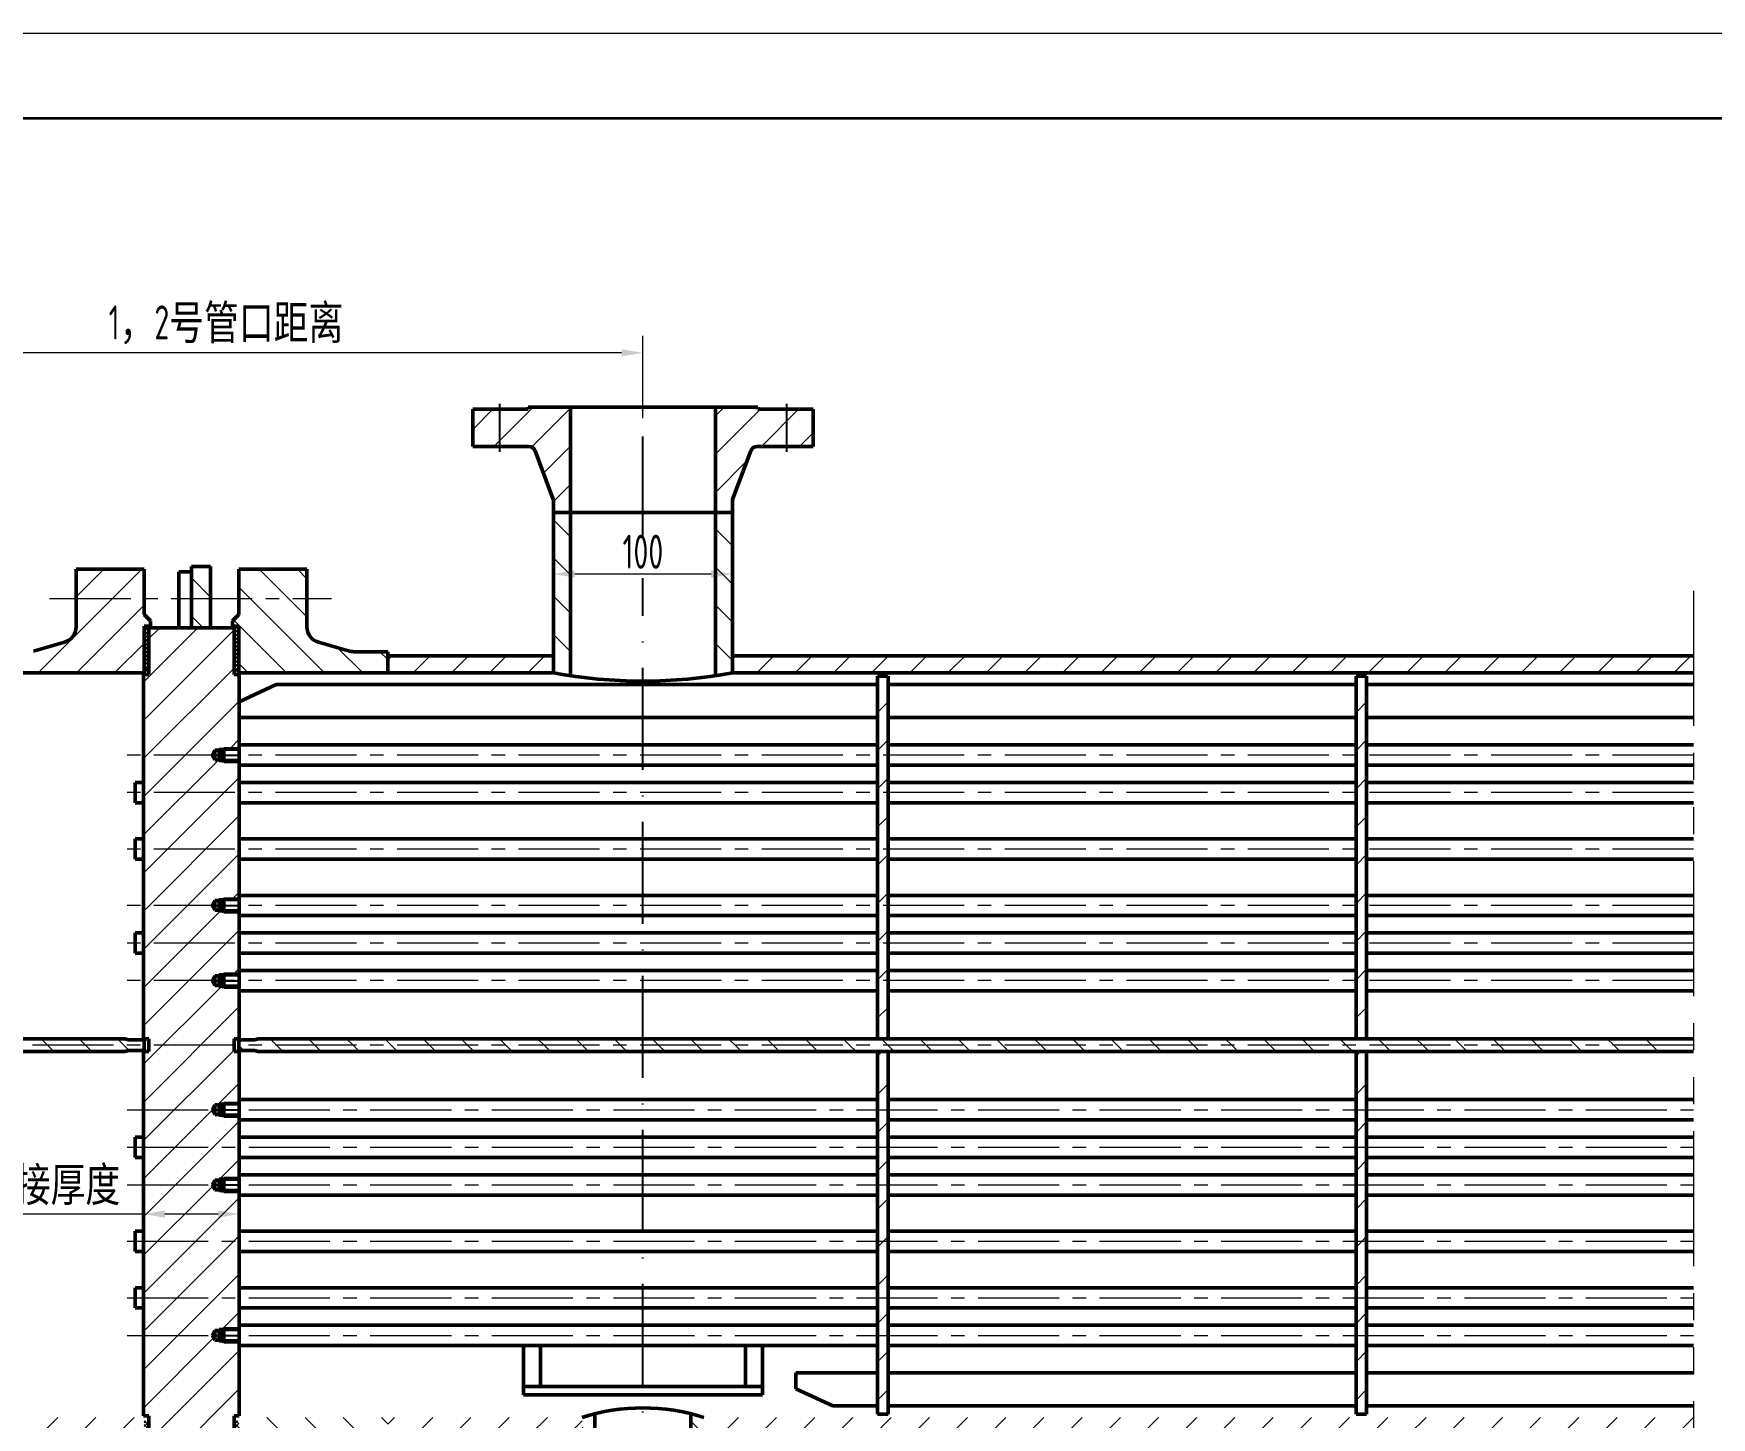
# Model space of a CAD drawing. Header units: millimetres. Extents: x 5765 to 6606, y -201 to 393.
# Drawn here: x 5920.9 to 6118.1, y 230.8 to 393.4 of the extents above; entities that cross this region are included whole.
import ezdxf

# ---------------------------------------------------------------- set-up
doc = ezdxf.new("R2010")
doc.units = ezdxf.units.MM
for name, pattern in [('ACAD_ISO10W100', [18, 12, -3, 0, -3]), ('CENTER2', [28.575, 19.05, -3.175, 3.175, -3.175]), ('PHANTOM2', [31.75, 15.875, -3.175, 3.175, -3.175, 3.175, -3.175])]:
    doc.linetypes.add(name, pattern=pattern)
for name, color, linetype, lineweight in [('1', 4, 'Continuous', 25), ('1粗实线', 7, 'Continuous', 35), ('2', 7, 'Continuous', 50), ('2细实线', 3, 'Continuous', 13), ('3', 1, 'ACAD_ISO10W100', 25), ('3中心线', 1, 'CENTER2', 13), ('5双点划线', 2, 'PHANTOM2', 13), ('7', 6, 'Continuous', 20), ('9图表', 4, 'Continuous', 13)]:
    doc.layers.add(name, color=color, linetype=linetype, lineweight=lineweight)
doc.styles.add('lanpec-dim', font='bpec_e.shx', dxfattribs={"width": 0.75})
doc.dimstyles.new('lanpec', dxfattribs={"dimtxt": 4, "dimasz": 2.5, "dimexe": 2, "dimexo": 0, "dimtad": 1, "dimdsep": 46, "dimtxsty": 'lanpec-dim', "dimcen": 2.5, "dimclrd": 256, "dimclre": 256, "dimclrt": 256, "dimazin": 0, "dimtfac": 1, "dimtmove": 0, "dimatfit": 3, "dimfxl": 1, "dimlwd": -1, "dimlwe": -1, "dimarcsym": 0})
pattern_1 = [(45, (-25207.5384, -9927.064), (-2.24506403, 2.24506403), [])]
pattern_2 = [(135, (-25207.5384, -9927.064), (-2.24506403, -2.24506403), [])]

# ---------------------------------------------------------------- blocks, each defined once
blk = doc.blocks.new('A1')
at = {"layer": '1粗实线'}
blk.add_lwpolyline([(-816, 10), (-10, 10), (-10, 584), (-816, 584)], close=True, dxfattribs=at)
at = {"layer": '9图表'}
blk.add_lwpolyline([(-841, 0), (0, 0), (0, 594), (-841, 594)], close=True, dxfattribs=at)
blk = doc.blocks.new('*D29')
at = {"layer": '2细实线', "transparency": 16777216}
for p, q in [((5894.48, 349.54), (5894.48, 357.91)), ((5992.48, 348.25), (5992.48, 357.91)), ((5989.98, 355.91), (5896.98, 355.91))]:
    blk.add_line(p, q, dxfattribs=at)
for points in [[(5896.98, 356.33), (5896.98, 355.5), (5894.48, 355.91)], [(5989.98, 356.33), (5989.98, 355.5), (5992.48, 355.91)]]:
    blk.add_solid(points, dxfattribs=at)
at = {"layer": 'Defpoints', "color": 0, "transparency": 16777216}
for p in [(5894.48, 355.91), (5894.48, 349.54), (5992.48, 348.25)]:
    blk.add_point(p, dxfattribs=at)
at = {"layer": '2细实线', "transparency": 16777216, "insert": (5943.48, 359.2), "char_height": 4, "attachment_point": 5, "style": 'lanpec-dim'}
blk.add_mtext('1，2号管口距离', dxfattribs=at)
blk = doc.blocks.new('*D33')
at = {"layer": '2细实线', "transparency": 16777216}
for p, q in [((5845.86, 274.54), (5845.86, 172.11)), ((5933.86, 223.92), (5933.86, 172.11)), ((5931.36, 174.11), (5848.36, 174.11))]:
    blk.add_line(p, q, dxfattribs=at)
for points in [[(5848.36, 174.53), (5848.36, 173.69), (5845.86, 174.11)], [(5931.36, 174.53), (5931.36, 173.69), (5933.86, 174.11)]]:
    blk.add_solid(points, dxfattribs=at)
at = {"layer": 'Defpoints', "color": 0, "transparency": 16777216}
for p in [(5845.86, 274.54), (5933.86, 223.92), (5845.86, 174.11)]:
    blk.add_point(p, dxfattribs=at)
at = {"layer": '2细实线', "transparency": 16777216, "insert": (5889.86, 177.39), "char_height": 4, "attachment_point": 5, "style": 'lanpec-dim'}
blk.add_mtext('封头到管箱距离', dxfattribs=at)
blk = doc.blocks.new('*D34')
at = {"layer": '2细实线', "transparency": 16777216}
for p, q in [((5845.86, 274.54), (5845.86, 156.29)), ((6370.07, 274.54), (6370.07, 156.29)), ((5848.36, 158.29), (6367.57, 158.29))]:
    blk.add_line(p, q, dxfattribs=at)
for points in [[(5848.36, 158.71), (5848.36, 157.87), (5845.86, 158.29)], [(6367.57, 158.71), (6367.57, 157.87), (6370.07, 158.29)]]:
    blk.add_solid(points, dxfattribs=at)
at = {"layer": 'Defpoints', "color": 0, "transparency": 16777216}
for p in [(5845.86, 274.54), (6370.07, 274.54), (6370.07, 158.29)]:
    blk.add_point(p, dxfattribs=at)
at = {"layer": '2细实线', "transparency": 16777216, "insert": (6132.96, 160.92), "char_height": 4, "attachment_point": 5, "style": 'lanpec-dim'}
blk.add_mtext('7036', dxfattribs=at)
blk = doc.blocks.new('*D35')
at = {"layer": '2细实线', "transparency": 16777216}
for p, q in [((5981.96, 329.92), (5981.96, 331.92)), ((6003, 329.92), (6003, 331.92)), ((6000.5, 329.92), (5984.46, 329.92))]:
    blk.add_line(p, q, dxfattribs=at)
for points in [[(5984.46, 330.34), (5984.46, 329.5), (5981.96, 329.92)], [(6000.5, 330.34), (6000.5, 329.5), (6003, 329.92)]]:
    blk.add_solid(points, dxfattribs=at)
at = {"layer": 'Defpoints', "color": 0, "transparency": 16777216}
for p in [(5981.96, 329.92), (5981.96, 329.92), (6003, 329.92)]:
    blk.add_point(p, dxfattribs=at)
at = {"layer": '2细实线', "transparency": 16777216, "insert": (5992.48, 332.54), "char_height": 4, "attachment_point": 5, "style": 'lanpec-dim'}
blk.add_mtext('100', dxfattribs=at)
blk = doc.blocks.new('*D60')
at = {"layer": '2细实线', "transparency": 16777216}
for p, q in [((5933.79, 252.68), (5933.79, 256.69)), ((5945.04, 252.68), (5945.04, 256.69)), ((5933.79, 254.69), (5906.25, 254.69)), ((5942.54, 254.69), (5936.29, 254.69))]:
    blk.add_line(p, q, dxfattribs=at)
for points in [[(5936.29, 255.11), (5936.29, 254.27), (5933.79, 254.69)], [(5942.54, 255.11), (5942.54, 254.27), (5945.04, 254.69)]]:
    blk.add_solid(points, dxfattribs=at)
at = {"layer": 'Defpoints', "color": 0, "transparency": 16777216}
for p in [(5933.79, 254.69), (5933.79, 252.68), (5945.04, 252.68)]:
    blk.add_point(p, dxfattribs=at)
at = {"layer": '2细实线', "transparency": 16777216, "insert": (5918.77, 257.95), "char_height": 4, "attachment_point": 5, "style": 'lanpec-dim'}
blk.add_mtext('管程连接厚度', dxfattribs=at)
blk = doc.blocks.new('*D61')
at = {"layer": '2细实线', "transparency": 16777216}
for p, q in [((6140.55, 269.99), (6140.55, 181.6)), ((6044.98, 198.11), (6044.98, 181.6)), ((6047.48, 183.6), (6138.05, 183.6))]:
    blk.add_line(p, q, dxfattribs=at)
for points in [[(6047.48, 184.02), (6047.48, 183.18), (6044.98, 183.6)], [(6138.05, 184.02), (6138.05, 183.18), (6140.55, 183.6)]]:
    blk.add_solid(points, dxfattribs=at)
at = {"layer": 'Defpoints', "color": 0, "transparency": 16777216}
for p in [(6140.55, 269.99), (6044.98, 198.11), (6140.55, 183.6)]:
    blk.add_point(p, dxfattribs=at)
at = {"layer": '2细实线', "transparency": 16777216, "insert": (6092.77, 186.23), "char_height": 4, "attachment_point": 5, "style": 'lanpec-dim'}
blk.add_mtext('1400', dxfattribs=at)

msp = doc.modelspace()

# ---------------------------------------------------------------- hatches: boundary and pattern name
at = {"layer": '7'}
h = msp.add_hatch(dxfattribs=at)
h.set_pattern_fill('ANSI31', color=256)
h.set_pattern_definition(pattern_1)
h.paths.add_polyline_path([(5983.963, 349.541), (5978.988, 349.541), (5978.988, 349.291), (5975.613, 349.291), (5975.613, 344.916), (5979.045, 344.916, -0.3121526), (5979.805, 344.39), (5981.911, 338.805, -0.0903756), (5981.963, 338.518), (5981.963, 337.166), (5983.963, 337.166)])
h.paths.add_polyline_path([(5975.613, 349.291), (5972.482, 349.291), (5972.482, 344.916), (5975.613, 344.916)])
h.paths.add_polyline_path([(6009.35, 349.291), (6005.975, 349.291), (6005.975, 349.541), (6001, 349.541), (6001, 337.166), (6003, 337.166), (6003, 338.518, -0.0903756), (6003.053, 338.805), (6005.158, 344.39, -0.3121526), (6005.919, 344.916), (6009.35, 344.916)])
h.paths.add_polyline_path([(6012.482, 349.291), (6009.35, 349.291), (6009.35, 344.916), (6012.482, 344.916)])
h.paths.add_polyline_path([(5979.982, 203.566), (5976.544, 203.566), (5976.544, 199.791), (5979.982, 199.791)])
h.paths.add_polyline_path([(5986.838, 210.291), (5985.338, 210.291), (5985.338, 209.162, -0.0870217), (5985.297, 208.928), (5983.521, 204.02, -0.3158084), (5982.874, 203.566), (5979.982, 203.566), (5979.982, 199.791), (5982.657, 199.791), (5982.657, 199.541), (5986.838, 199.541)])
h.paths.add_polyline_path([(6004.982, 203.566), (6002.089, 203.566, -0.3158084), (6001.442, 204.02), (5999.666, 208.928, -0.0870217), (5999.625, 209.162), (5999.625, 210.291), (5998.125, 210.291), (5998.125, 199.541), (6002.307, 199.541), (6002.307, 199.791), (6004.982, 199.791)])
h.paths.add_polyline_path([(6008.419, 203.566), (6004.982, 203.566), (6004.982, 199.791), (6008.419, 199.791)])
h = msp.add_hatch(dxfattribs=at)
h.set_pattern_fill('ANSI31', color=256, angle=90)
h.set_pattern_definition(pattern_2)
h.paths.add_polyline_path([(5981.963, 318.291, 0.0087241), (5983.963, 317.959), (5983.963, 337.166), (5981.963, 337.166)])
h.paths.add_polyline_path([(6003, 337.166), (6001, 337.166), (6001, 317.959, 0.0087241), (6003, 318.291)])
h.paths.add_polyline_path([(5985.338, 210.291), (5986.838, 210.291), (5986.838, 231.221, 0.0167999), (5985.338, 230.791)])
h.paths.add_polyline_path([(5998.125, 210.291), (5999.625, 210.291), (5999.625, 230.791, 0.0167999), (5998.125, 231.221)])
h = msp.add_hatch(dxfattribs=at)
h.set_pattern_fill('ANSI31', color=256)
h.set_pattern_definition(pattern_1)
h.paths.add_polyline_path([(5933.857, 323.791), (5934.607, 323.791), (5934.607, 324.416), (5933.857, 325.166), (5933.857, 327.041), (5925.857, 327.041), (5925.857, 323.706, -0.3348603), (5924.497, 321.903), (5920.859, 320.863, -0.0696874), (5920.344, 320.791), (5916.357, 320.791), (5916.357, 318.291), (5933.857, 318.291)])
h.paths.add_polyline_path([(5933.857, 330.479), (5925.857, 330.479), (5925.857, 327.041), (5933.857, 327.041)])
h.paths.add_polyline_path([(5933.857, 230.791), (5916.357, 230.791), (5916.357, 228.291), (5920.344, 228.291, -0.0696874), (5920.859, 228.219), (5924.497, 227.18, -0.3348603), (5925.857, 225.377), (5925.857, 222.041), (5933.857, 222.041), (5933.857, 223.916), (5934.607, 224.666), (5934.607, 225.291), (5933.857, 225.291)])
h.paths.add_polyline_path([(5933.857, 222.041), (5925.857, 222.041), (5925.857, 218.604), (5933.857, 218.604)])
h = msp.add_hatch(dxfattribs=at)
h.set_pattern_fill('ANSI31', color=256, angle=90)
h.set_pattern_definition(pattern_2)
h.paths.add_polyline_path([(5941.669, 330.791), (5939.419, 330.791), (5939.419, 327.041), (5941.669, 327.041)])
h.paths.add_polyline_path([(5941.669, 327.041), (5939.419, 327.041), (5939.419, 323.604), (5941.669, 323.604)])
h.paths.add_polyline_path([(5941.669, 225.479), (5939.419, 225.479), (5939.419, 222.041), (5941.669, 222.041)])
h.paths.add_polyline_path([(5941.669, 222.041), (5939.419, 222.041), (5939.419, 218.291), (5941.669, 218.291)])
h = msp.add_hatch(dxfattribs=at)
h.set_pattern_fill('ANSI31', color=256, angle=90)
h.set_pattern_definition(pattern_2)
h.paths.add_polyline_path([(5952.982, 330.479), (5944.982, 330.479), (5944.982, 327.041), (5952.982, 327.041)])
h.paths.add_polyline_path([(5954.342, 321.903, -0.3348603), (5952.982, 323.706), (5952.982, 327.041), (5944.982, 327.041), (5944.982, 325.166), (5944.232, 324.416), (5944.232, 323.791), (5944.982, 323.791), (5944.982, 318.291), (5962.482, 318.291), (5962.482, 320.791), (5958.494, 320.791, -0.0696874), (5957.979, 320.863)])
h.paths.add_polyline_path([(5952.982, 222.041), (5944.982, 222.041), (5944.982, 218.604), (5952.982, 218.604)])
h.paths.add_polyline_path([(5954.342, 227.18), (5957.979, 228.219, -0.0696874), (5958.494, 228.291), (5962.482, 228.291), (5962.482, 230.791), (5944.982, 230.791), (5944.982, 225.291), (5944.232, 225.291), (5944.232, 224.666), (5944.982, 223.916), (5944.982, 222.041), (5952.982, 222.041), (5952.982, 225.377, -0.3348603)])
h = msp.add_hatch(dxfattribs=at)
h.set_pattern_fill('ANSI31', color=256)
h.set_pattern_definition(pattern_1)
h.paths.add_polyline_path([(5945.044, 318.104), (5944.419, 318.104), (5944.419, 323.604), (5934.419, 323.604), (5934.419, 318.104), (5933.794, 318.104), (5933.794, 308.641), (5941.844, 308.641), (5942.169, 309.204), (5942.669, 309.204), (5942.669, 309.391), (5943.232, 309.391), (5945.044, 309.391)])
h.paths.add_polyline_path([(5945.044, 307.891), (5943.232, 307.891), (5942.669, 307.891), (5942.669, 308.079), (5942.169, 308.079), (5941.844, 308.641), (5933.794, 308.641), (5933.794, 304.229), (5945.044, 304.229)])
h.paths.add_polyline_path([(5945.044, 304.229), (5933.794, 304.229), (5933.794, 297.591), (5945.044, 297.591)])
h.paths.add_polyline_path([(5945.044, 297.591), (5933.794, 297.591), (5933.794, 290.966), (5941.844, 290.966), (5942.169, 291.529), (5942.669, 291.529), (5942.669, 291.716), (5943.232, 291.716), (5945.044, 291.716)])
h.paths.add_polyline_path([(5945.044, 290.216), (5943.232, 290.216), (5942.669, 290.216), (5942.669, 290.404), (5942.169, 290.404), (5941.844, 290.966), (5933.794, 290.966), (5933.794, 286.541), (5945.044, 286.541)])
h.paths.add_polyline_path([(5945.044, 286.541), (5933.794, 286.541), (5933.794, 282.129), (5941.846, 282.129), (5942.169, 282.688), (5942.669, 282.688), (5942.669, 282.876), (5943.232, 282.876), (5945.044, 282.876)])
h.paths.add_polyline_path([(5945.044, 281.376), (5943.232, 281.376), (5942.669, 281.376), (5942.669, 281.563), (5942.169, 281.563), (5941.843, 282.129), (5933.794, 282.129), (5933.794, 275.291), (5934.419, 275.291), (5934.419, 274.541), (5944.419, 274.541), (5944.419, 275.291), (5945.044, 275.291)])
h.paths.add_polyline_path([(5945.044, 273.791), (5944.419, 273.791), (5944.419, 274.541), (5934.419, 274.541), (5934.419, 273.791), (5933.794, 273.791), (5933.794, 266.954), (5941.843, 266.954), (5942.169, 267.519), (5942.669, 267.519), (5942.669, 267.707), (5943.232, 267.707), (5945.044, 267.707)])
h.paths.add_polyline_path([(5945.044, 266.207), (5943.232, 266.207), (5942.669, 266.207), (5942.669, 266.394), (5942.169, 266.394), (5941.846, 266.954), (5933.794, 266.954), (5933.794, 262.541), (5945.044, 262.541)])
h.paths.add_polyline_path([(5945.044, 262.541), (5933.794, 262.541), (5933.794, 258.116), (5941.844, 258.116), (5942.169, 258.679), (5942.669, 258.679), (5942.669, 258.866), (5943.232, 258.866), (5945.044, 258.866)])
h.paths.add_polyline_path([(5945.044, 257.366), (5943.232, 257.366), (5942.669, 257.366), (5942.669, 257.554), (5942.169, 257.554), (5941.844, 258.116), (5933.794, 258.116), (5933.794, 251.491), (5945.044, 251.491)])
h.paths.add_polyline_path([(5945.044, 251.491), (5933.794, 251.491), (5933.794, 244.854), (5945.044, 244.854)])
h.paths.add_polyline_path([(5945.044, 244.854), (5933.794, 244.854), (5933.794, 240.441), (5941.844, 240.441), (5942.169, 241.004), (5942.669, 241.004), (5942.669, 241.191), (5943.232, 241.191), (5945.044, 241.191)])
h.paths.add_polyline_path([(5945.044, 239.691), (5943.232, 239.691), (5942.669, 239.691), (5942.669, 239.879), (5942.169, 239.879), (5941.844, 240.441), (5933.794, 240.441), (5933.794, 230.979), (5934.419, 230.979), (5934.419, 225.479), (5944.419, 225.479), (5944.419, 230.406), (5944.419, 230.979), (5945.044, 230.979)])
h = msp.add_hatch(dxfattribs=at)
h.set_pattern_fill('ANSI37', color=256, scale=0.1)
h.set_pattern_definition([(45, (-25207.53837, -9927.06394), (-0.224506403, 0.224506403), []), (135, (-25207.53837, -9927.06394), (-0.224506403, -0.224506403), [])])
h.paths.add_polyline_path([(5934.419, 323.729), (5933.857, 323.729), (5933.857, 318.677), (5934.419, 318.677)])
h.paths.add_polyline_path([(5944.982, 323.729), (5944.419, 323.729), (5944.419, 318.677), (5944.982, 318.677)])
h.paths.add_polyline_path([(5934.419, 230.406), (5933.857, 230.406), (5933.857, 225.354), (5934.419, 225.354)])
h.paths.add_polyline_path([(5944.982, 230.406), (5944.419, 230.406), (5944.419, 225.354), (5944.982, 225.354)])
h = msp.add_hatch(dxfattribs=at)
h.set_pattern_fill('ANSI31', color=256)
h.set_pattern_definition([(45, (-8542.1074, 834.6777), (-2.245064, 2.245064), [])])
h.paths.add_polyline_path([(5985.338, 230.791), (5962.482, 230.791), (5962.482, 228.791), (5985.338, 228.791)])
h.paths.add_polyline_path([(6115.978, 230.791), (5999.625, 230.791), (5999.625, 228.791), (6115.978, 228.791)])
h.paths.add_polyline_path([(6343.318, 230.791), (6121.814, 230.791), (6121.814, 228.791), (6343.318, 228.791)])
h.paths.add_polyline_path([(6343.318, 320.291), (6189.688, 320.291), (6188.96, 318.291), (6343.318, 318.291)])
h.paths.add_polyline_path([(6189.688, 320.291), (6121.814, 320.291), (6121.814, 318.291), (6188.96, 318.291)])
h.paths.add_polyline_path([(6115.978, 320.291), (6003, 320.291), (6003, 318.291), (6115.978, 318.291)])
h.paths.add_polyline_path([(5981.963, 320.291), (5962.482, 320.291), (5962.482, 318.291), (5981.963, 318.291)])
h = msp.add_hatch(dxfattribs=at)
h.set_pattern_fill('ANSI31', color=256)
h.set_pattern_definition(pattern_1)
h.paths.add_polyline_path([(6021.294, 317.916), (6020.044, 317.916), (6020.044, 308.641), (6021.294, 308.641)])
h.paths.add_polyline_path([(6021.294, 308.641), (6020.044, 308.641), (6020.044, 304.229), (6021.294, 304.229)])
h.paths.add_polyline_path([(6021.294, 304.229), (6020.044, 304.229), (6020.044, 297.591), (6021.294, 297.591)])
h.paths.add_polyline_path([(6021.294, 297.591), (6020.044, 297.591), (6020.044, 290.966), (6021.294, 290.966)])
h.paths.add_polyline_path([(6021.294, 290.966), (6020.044, 290.966), (6020.044, 286.541), (6021.294, 286.541)])
h.paths.add_polyline_path([(6021.294, 286.541), (6020.044, 286.541), (6020.044, 282.129), (6021.294, 282.129)])
h.paths.add_polyline_path([(6021.294, 282.129), (6020.044, 282.129), (6020.044, 275.291), (6021.294, 275.291)])
h.paths.add_polyline_path([(6021.294, 273.791), (6020.044, 273.791), (6020.044, 266.954), (6021.294, 266.954)])
h.paths.add_polyline_path([(6021.294, 266.954), (6020.044, 266.954), (6020.044, 262.541), (6021.294, 262.541)])
h.paths.add_polyline_path([(6021.294, 262.541), (6020.044, 262.541), (6020.044, 258.116), (6021.294, 258.116)])
h.paths.add_polyline_path([(6021.294, 258.116), (6020.044, 258.116), (6020.044, 251.491), (6021.294, 251.491)])
h.paths.add_polyline_path([(6021.294, 251.491), (6020.044, 251.491), (6020.044, 244.854), (6021.294, 244.854)])
h.paths.add_polyline_path([(6021.294, 244.854), (6020.044, 244.854), (6020.044, 240.441), (6021.294, 240.441)])
h.paths.add_polyline_path([(6021.294, 240.441), (6020.044, 240.441), (6020.044, 231.166), (6021.294, 231.166)])
h = msp.add_hatch(dxfattribs=at)
h.set_pattern_fill('ANSI31', color=256)
h.set_pattern_definition([(45, (-25151.2884, -9927.064), (-2.24506403, 2.24506403), [])])
h.paths.add_polyline_path([(6077.544, 317.916), (6076.294, 317.916), (6076.294, 308.641), (6077.544, 308.641)])
h.paths.add_polyline_path([(6077.544, 308.641), (6076.294, 308.641), (6076.294, 304.229), (6077.544, 304.229)])
h.paths.add_polyline_path([(6077.544, 304.229), (6076.294, 304.229), (6076.294, 297.591), (6077.544, 297.591)])
h.paths.add_polyline_path([(6077.544, 297.591), (6076.294, 297.591), (6076.294, 290.966), (6077.544, 290.966)])
h.paths.add_polyline_path([(6077.544, 290.966), (6076.294, 290.966), (6076.294, 286.541), (6077.544, 286.541)])
h.paths.add_polyline_path([(6077.544, 286.541), (6076.294, 286.541), (6076.294, 282.129), (6077.544, 282.129)])
h.paths.add_polyline_path([(6077.544, 282.129), (6076.294, 282.129), (6076.294, 275.291), (6077.544, 275.291)])
h.paths.add_polyline_path([(6077.544, 273.791), (6076.294, 273.791), (6076.294, 266.954), (6077.544, 266.954)])
h.paths.add_polyline_path([(6077.544, 266.954), (6076.294, 266.954), (6076.294, 262.541), (6077.544, 262.541)])
h.paths.add_polyline_path([(6077.544, 262.541), (6076.294, 262.541), (6076.294, 258.116), (6077.544, 258.116)])
h.paths.add_polyline_path([(6077.544, 258.116), (6076.294, 258.116), (6076.294, 251.491), (6077.544, 251.491)])
h.paths.add_polyline_path([(6077.544, 251.491), (6076.294, 251.491), (6076.294, 244.854), (6077.544, 244.854)])
h.paths.add_polyline_path([(6077.544, 244.854), (6076.294, 244.854), (6076.294, 240.441), (6077.544, 240.441)])
h.paths.add_polyline_path([(6077.544, 240.441), (6076.294, 240.441), (6076.294, 231.166), (6077.544, 231.166)])

# ---------------------------------------------------------------- linework, layer by layer
at = {"layer": '1'}
for p, q in [((5943.232, 309.391), (5942.669, 309.391)), ((5943.232, 307.891), (5942.669, 307.891)), ((5945.044, 309.204), (5943.044, 309.204)), ((5945.044, 308.079), (5943.044, 308.079)), ((5943.232, 291.716), (5942.669, 291.716)), ((5943.232, 290.216), (5942.669, 290.216)), ((5945.044, 291.529), (5943.044, 291.529)), ((5945.044, 290.404), (5943.044, 290.404)), ((5943.232, 282.876), (5942.669, 282.876)), ((5945.044, 282.688), (5943.044, 282.688)), ((5943.232, 281.376), (5942.669, 281.376)), ((5945.044, 281.563), (5943.044, 281.563)), ((5943.232, 267.707), (5942.669, 267.707)), ((5945.044, 267.519), (5943.044, 267.519)), ((5945.044, 266.394), (5943.044, 266.394)), ((5943.232, 266.207), (5942.669, 266.207)), ((5943.232, 258.866), (5942.669, 258.866)), ((5943.232, 258.866), (5942.669, 258.866)), ((5943.232, 258.866), (5942.669, 258.866)), ((5945.044, 258.679), (5943.044, 258.679)), ((5945.044, 258.679), (5943.044, 258.679)), ((5945.044, 258.679), (5943.044, 258.679)), ((5943.232, 257.366), (5942.669, 257.366)), ((5943.232, 257.366), (5942.669, 257.366)), ((5943.232, 257.366), (5942.669, 257.366)), ((5945.044, 257.554), (5943.044, 257.554)), ((5945.044, 257.554), (5943.044, 257.554)), ((5945.044, 257.554), (5943.044, 257.554)), ((5943.232, 241.191), (5942.669, 241.191)), ((5945.044, 241.004), (5943.044, 241.004)), ((5943.232, 239.691), (5942.669, 239.691)), ((5945.044, 239.879), (5943.044, 239.879))]:
    msp.add_line(p, q, dxfattribs=at)
at = {"layer": '2'}
for p, q in [((5978.988, 349.291), (5972.482, 349.291)), ((5972.482, 349.291), (5972.482, 344.916)), ((6005.975, 349.541), (5978.988, 349.541)), ((5978.988, 349.541), (5978.988, 349.291)), ((5983.963, 349.541), (5983.963, 317.959)), ((6001, 349.541), (6001, 317.959)), ((6005.975, 349.541), (6005.975, 349.291)), ((6012.482, 349.291), (6005.975, 349.291)), ((6012.482, 349.291), (6012.482, 344.916)), ((5972.482, 344.916), (5979.045, 344.916)), ((5979.805, 344.39), (5981.911, 338.805)), ((6005.158, 344.39), (6003.053, 338.805)), ((6005.919, 344.916), (6012.482, 344.916)), ((5981.963, 338.518), (5981.963, 337.166)), ((6003, 338.518), (6003, 337.166)), ((5981.963, 337.166), (5981.963, 318.291)), ((5981.963, 337.166), (6003, 337.166)), ((6003, 337.166), (6003, 318.291)), ((5933.857, 330.479), (5925.857, 330.479)), ((5925.857, 330.479), (5925.857, 323.706)), ((5933.857, 330.479), (5933.857, 325.166)), ((5937.919, 330.173), (5939.419, 330.173)), ((5937.919, 330.173), (5937.919, 323.604)), ((5939.419, 330.791), (5941.669, 330.791)), ((5939.419, 330.791), (5939.419, 323.604)), ((5941.669, 323.604), (5941.669, 330.791)), ((5944.982, 330.479), (5944.982, 325.166)), ((5944.982, 330.479), (5952.982, 330.479)), ((5952.982, 330.479), (5952.982, 323.706)), ((5934.607, 324.416), (5933.857, 325.166)), ((5933.857, 318.291), (5933.857, 323.791)), ((5933.857, 323.791), (5934.607, 323.791)), ((5934.419, 318.104), (5934.419, 323.604)), ((5934.419, 323.604), (5944.419, 323.604)), ((5934.607, 323.791), (5934.607, 324.416)), ((5944.232, 324.416), (5944.982, 325.166)), ((5944.232, 323.791), (5944.232, 324.416)), ((5944.982, 323.791), (5944.232, 323.791)), ((5944.419, 323.604), (5944.419, 318.104)), ((5944.982, 318.291), (5944.982, 323.791)), ((5924.497, 321.903), (5920.859, 320.863)), ((5954.342, 321.903), (5957.979, 320.863)), ((5958.494, 320.791), (5962.482, 320.791)), ((5962.482, 320.791), (5962.482, 318.291)), ((5962.482, 320.291), (5981.963, 320.291)), ((6003, 320.291), (6115.978, 320.291)), ((5933.857, 318.291), (5916.357, 318.291)), ((5933.794, 318.104), (5933.794, 275.291)), ((5934.419, 318.104), (5933.794, 318.104)), ((5945.044, 318.104), (5944.419, 318.104)), ((5944.982, 318.291), (5962.482, 318.291)), ((5945.044, 318.104), (5945.044, 275.291)), ((5962.482, 318.291), (5981.963, 318.291)), ((6003, 318.291), (6115.978, 318.291)), ((6021.294, 317.916), (6020.044, 317.916)), ((6020.044, 317.916), (6020.044, 275.291)), ((6021.294, 275.291), (6021.294, 317.916)), ((6076.294, 317.916), (6076.294, 275.291)), ((6076.294, 317.916), (6077.544, 317.916)), ((6077.544, 275.291), (6077.544, 317.916)), ((5945.044, 314.916), (5949.371, 316.934)), ((5949.371, 316.934), (6020.044, 316.934)), ((6021.294, 316.934), (6076.294, 316.934)), ((6077.544, 316.934), (6115.978, 316.934)), ((6020.044, 313.041), (5945.044, 313.041)), ((6076.294, 313.041), (6021.294, 313.041)), ((6077.544, 313.041), (6115.978, 313.041)), ((5945.044, 309.829), (6020.044, 309.829)), ((6021.294, 309.829), (6076.294, 309.829)), ((6077.544, 309.829), (6115.978, 309.829)), ((5941.844, 308.641), (5942.169, 309.204)), ((5941.844, 308.641), (5942.169, 308.079)), ((5943.044, 309.204), (5942.169, 309.204)), ((5942.169, 309.204), (5942.169, 308.079)), ((5942.169, 308.079), (5943.044, 308.079)), ((5942.669, 309.391), (5942.669, 307.891)), ((5943.232, 309.391), (5943.044, 309.204)), ((5943.044, 309.204), (5943.044, 308.079)), ((5943.232, 307.891), (5943.044, 308.079)), ((5945.044, 309.391), (5943.232, 309.391)), ((5943.232, 309.391), (5943.232, 307.891)), ((5945.044, 307.891), (5943.232, 307.891)), ((5945.044, 309.391), (5945.044, 307.891)), ((5945.044, 307.454), (6020.044, 307.454)), ((6021.294, 307.454), (6076.294, 307.454)), ((6077.544, 307.454), (6115.978, 307.454)), ((5933.794, 305.416), (5932.794, 305.416)), ((5932.794, 305.416), (5932.794, 303.041)), ((5945.044, 305.416), (6020.044, 305.416)), ((6021.294, 305.416), (6076.294, 305.416)), ((6077.544, 305.416), (6115.978, 305.416)), ((5932.794, 303.041), (5933.794, 303.041)), ((5945.044, 303.041), (6020.044, 303.041)), ((6021.294, 303.041), (6076.294, 303.041)), ((6077.544, 303.041), (6115.978, 303.041)), ((5933.794, 298.779), (5932.794, 298.779)), ((5932.794, 298.779), (5932.794, 296.404)), ((5945.044, 298.779), (6020.044, 298.779)), ((6021.294, 298.779), (6076.294, 298.779)), ((6077.544, 298.779), (6115.978, 298.779)), ((5932.794, 296.404), (5933.794, 296.404)), ((5945.044, 296.404), (6020.044, 296.404)), ((6021.294, 296.404), (6076.294, 296.404)), ((6077.544, 296.404), (6115.978, 296.404)), ((5945.044, 292.154), (6020.044, 292.154)), ((6021.294, 292.154), (6076.294, 292.154)), ((6077.544, 292.154), (6115.978, 292.154)), ((5941.844, 290.966), (5942.169, 291.529)), ((5941.844, 290.966), (5942.169, 290.404)), ((5943.044, 291.529), (5942.169, 291.529)), ((5942.169, 291.529), (5942.169, 290.404)), ((5942.169, 290.404), (5943.044, 290.404)), ((5942.669, 291.716), (5942.669, 290.216)), ((5943.232, 291.716), (5943.044, 291.529)), ((5943.044, 291.529), (5943.044, 290.404)), ((5943.232, 290.216), (5943.044, 290.404)), ((5945.044, 291.716), (5943.232, 291.716)), ((5943.232, 291.716), (5943.232, 290.216)), ((5945.044, 290.216), (5943.232, 290.216)), ((5945.044, 291.716), (5945.044, 290.216)), ((5945.044, 289.779), (6020.044, 289.779)), ((6021.294, 289.779), (6076.294, 289.779)), ((6077.544, 289.779), (6115.978, 289.779)), ((5933.794, 287.729), (5932.794, 287.729)), ((5932.794, 287.729), (5932.794, 285.354)), ((5945.044, 287.729), (6020.044, 287.729)), ((6021.294, 287.729), (6076.294, 287.729)), ((6077.544, 287.729), (6115.978, 287.729)), ((5932.794, 285.354), (5933.794, 285.354)), ((5945.044, 285.354), (6020.044, 285.354)), ((6021.294, 285.354), (6076.294, 285.354)), ((6077.544, 285.354), (6115.978, 285.354)), ((5941.844, 282.126), (5942.169, 282.688)), ((5941.844, 282.126), (5942.169, 281.563)), ((5943.044, 282.688), (5942.169, 282.688)), ((5942.169, 282.688), (5942.169, 281.563)), ((5942.669, 282.876), (5942.669, 281.376)), ((5943.232, 282.876), (5943.044, 282.688)), ((5943.044, 282.688), (5943.044, 281.563)), ((5945.044, 282.876), (5943.232, 282.876)), ((5943.232, 282.876), (5943.232, 281.376)), ((5945.044, 283.313), (6020.044, 283.313)), ((5945.044, 282.876), (5945.044, 281.376)), ((6021.294, 283.313), (6076.294, 283.313)), ((6077.544, 283.313), (6115.978, 283.313)), ((5942.169, 281.563), (5943.044, 281.563)), ((5943.232, 281.376), (5943.044, 281.563)), ((5945.044, 281.376), (5943.232, 281.376)), ((5945.044, 280.938), (6020.044, 280.938)), ((6021.294, 280.938), (6076.294, 280.938)), ((6077.544, 280.938), (6115.978, 280.938)), ((5912.334, 275.291), (5931.607, 275.291)), ((5931.982, 275.166), (5931.607, 275.291)), ((5931.982, 275.166), (5933.857, 275.166)), ((5934.419, 275.291), (5933.794, 275.291)), ((5933.857, 274.541), (5933.857, 275.166)), ((5933.857, 274.541), (5933.857, 273.916)), ((5934.419, 275.291), (5934.419, 274.541)), ((5934.419, 273.791), (5934.419, 274.541)), ((5944.419, 275.291), (5945.044, 275.291)), ((5944.419, 275.291), (5944.419, 274.541)), ((5944.419, 273.791), (5944.419, 274.541)), ((5946.857, 275.166), (5944.982, 275.166)), ((5944.982, 274.541), (5944.982, 275.166)), ((5944.982, 274.541), (5944.982, 273.916)), ((5946.857, 275.166), (5947.232, 275.291)), ((5947.232, 275.291), (6115.978, 275.291)), ((5912.334, 273.791), (5931.607, 273.791)), ((5931.982, 273.916), (5931.607, 273.791)), ((5931.982, 273.916), (5933.857, 273.916)), ((5933.794, 230.979), (5933.794, 273.791)), ((5934.419, 273.791), (5933.794, 273.791)), ((5944.419, 273.791), (5945.044, 273.791)), ((5946.857, 273.916), (5944.982, 273.916)), ((5945.044, 230.979), (5945.044, 273.791)), ((5946.857, 273.916), (5947.232, 273.791)), ((5947.232, 273.791), (6115.978, 273.791)), ((6020.044, 273.791), (6020.044, 231.166)), ((6021.294, 231.166), (6021.294, 273.791)), ((6076.294, 273.791), (6076.294, 231.166)), ((6077.544, 231.166), (6077.544, 273.791)), ((5941.844, 266.957), (5942.169, 267.519)), ((5941.844, 266.957), (5942.169, 266.394)), ((5942.169, 267.519), (5943.044, 267.519)), ((5942.169, 266.394), (5942.169, 267.519)), ((5943.044, 266.394), (5942.169, 266.394)), ((5942.669, 266.207), (5942.669, 267.707)), ((5943.232, 267.707), (5943.044, 267.519)), ((5943.044, 266.394), (5943.044, 267.519)), ((5943.232, 266.207), (5943.044, 266.394)), ((5943.232, 266.207), (5943.232, 267.707)), ((5945.044, 267.707), (5943.232, 267.707)), ((5945.044, 268.144), (6020.044, 268.144)), ((5945.044, 266.207), (5945.044, 267.707)), ((6021.294, 268.144), (6076.294, 268.144)), ((6077.544, 268.144), (6115.978, 268.144)), ((5945.044, 266.207), (5943.232, 266.207)), ((5945.044, 265.769), (6020.044, 265.769)), ((6021.294, 265.769), (6076.294, 265.769)), ((6077.544, 265.769), (6115.978, 265.769)), ((5932.794, 261.354), (5932.794, 263.729)), ((5932.794, 263.729), (5933.794, 263.729)), ((5945.044, 263.729), (6020.044, 263.729)), ((6021.294, 263.729), (6076.294, 263.729)), ((6077.544, 263.729), (6115.978, 263.729)), ((5933.794, 261.354), (5932.794, 261.354)), ((5945.044, 261.354), (6020.044, 261.354)), ((6021.294, 261.354), (6076.294, 261.354)), ((6077.544, 261.354), (6115.978, 261.354)), ((5941.844, 258.116), (5942.169, 258.679)), ((5941.844, 258.116), (5942.169, 258.679)), ((5941.844, 258.116), (5942.169, 258.679)), ((5942.169, 258.679), (5943.044, 258.679)), ((5942.169, 257.554), (5942.169, 258.679)), ((5942.169, 258.679), (5943.044, 258.679)), ((5942.169, 257.554), (5942.169, 258.679)), ((5942.169, 258.679), (5943.044, 258.679)), ((5942.169, 257.554), (5942.169, 258.679)), ((5942.669, 257.366), (5942.669, 258.866)), ((5942.669, 257.366), (5942.669, 258.866)), ((5942.669, 257.366), (5942.669, 258.866)), ((5943.232, 258.866), (5943.044, 258.679)), ((5943.232, 258.866), (5943.044, 258.679)), ((5943.232, 258.866), (5943.044, 258.679)), ((5943.044, 257.554), (5943.044, 258.679)), ((5943.044, 257.554), (5943.044, 258.679)), ((5943.044, 257.554), (5943.044, 258.679)), ((5943.232, 257.366), (5943.232, 258.866)), ((5945.044, 258.866), (5943.232, 258.866)), ((5943.232, 257.366), (5943.232, 258.866)), ((5945.044, 258.866), (5943.232, 258.866)), ((5943.232, 257.366), (5943.232, 258.866)), ((5945.044, 258.866), (5943.232, 258.866)), ((5945.044, 259.304), (6020.044, 259.304)), ((5945.044, 259.304), (6020.044, 259.304)), ((5945.044, 259.304), (6020.044, 259.304)), ((5945.044, 257.366), (5945.044, 258.866)), ((5945.044, 257.366), (5945.044, 258.866)), ((5945.044, 257.366), (5945.044, 258.866)), ((6021.294, 259.304), (6076.294, 259.304)), ((6021.294, 259.304), (6076.294, 259.304)), ((6021.294, 259.304), (6076.294, 259.304)), ((6077.544, 259.304), (6115.978, 259.304)), ((6077.544, 259.304), (6115.978, 259.304)), ((6077.544, 259.304), (6115.978, 259.304)), ((5941.844, 258.116), (5942.169, 257.554)), ((5941.844, 258.116), (5942.169, 257.554)), ((5941.844, 258.116), (5942.169, 257.554)), ((5943.044, 257.554), (5942.169, 257.554)), ((5943.044, 257.554), (5942.169, 257.554)), ((5943.044, 257.554), (5942.169, 257.554)), ((5943.232, 257.366), (5943.044, 257.554)), ((5943.232, 257.366), (5943.044, 257.554)), ((5943.232, 257.366), (5943.044, 257.554)), ((5945.044, 257.366), (5943.232, 257.366)), ((5945.044, 257.366), (5943.232, 257.366)), ((5945.044, 257.366), (5943.232, 257.366)), ((5945.044, 256.929), (6020.044, 256.929)), ((5945.044, 256.929), (6020.044, 256.929)), ((5945.044, 256.929), (6020.044, 256.929)), ((6021.294, 256.929), (6076.294, 256.929)), ((6021.294, 256.929), (6076.294, 256.929)), ((6021.294, 256.929), (6076.294, 256.929)), ((6077.544, 256.929), (6115.978, 256.929)), ((6077.544, 256.929), (6115.978, 256.929)), ((6077.544, 256.929), (6115.978, 256.929)), ((5932.794, 250.304), (5932.794, 252.679)), ((5932.794, 252.679), (5933.794, 252.679)), ((5945.044, 252.679), (6020.044, 252.679)), ((6021.294, 252.679), (6076.294, 252.679)), ((6077.544, 252.679), (6115.978, 252.679)), ((5933.794, 250.304), (5932.794, 250.304)), ((5945.044, 250.304), (6020.044, 250.304)), ((6021.294, 250.304), (6076.294, 250.304)), ((6077.544, 250.304), (6115.978, 250.304)), ((5932.794, 243.666), (5932.794, 246.041)), ((5932.794, 246.041), (5933.794, 246.041)), ((5945.044, 246.041), (6020.044, 246.041)), ((6021.294, 246.041), (6076.294, 246.041)), ((6077.544, 246.041), (6115.978, 246.041)), ((5933.794, 243.666), (5932.794, 243.666)), ((5945.044, 243.666), (6020.044, 243.666)), ((6021.294, 243.666), (6076.294, 243.666)), ((6077.544, 243.666), (6115.978, 243.666)), ((5941.844, 240.441), (5942.169, 241.004)), ((5942.169, 241.004), (5943.044, 241.004)), ((5942.169, 239.879), (5942.169, 241.004)), ((5942.669, 239.691), (5942.669, 241.191)), ((5943.232, 241.191), (5943.044, 241.004)), ((5943.044, 239.879), (5943.044, 241.004)), ((5943.232, 239.691), (5943.232, 241.191)), ((5945.044, 241.191), (5943.232, 241.191)), ((5945.044, 241.629), (6020.044, 241.629)), ((5945.044, 239.691), (5945.044, 241.191)), ((6021.294, 241.629), (6076.294, 241.629)), ((6077.544, 241.629), (6115.978, 241.629)), ((5941.844, 240.441), (5942.169, 239.879)), ((5943.044, 239.879), (5942.169, 239.879)), ((5943.232, 239.691), (5943.044, 239.879)), ((5945.044, 239.691), (5943.232, 239.691)), ((5945.044, 239.254), (6020.044, 239.254)), ((5978.439, 234.439), (5978.439, 239.254)), ((5980.439, 234.439), (5980.439, 239.254)), ((6004.524, 234.439), (6004.524, 239.254)), ((6006.524, 234.439), (6006.524, 239.254)), ((6021.294, 239.254), (6076.294, 239.254)), ((6077.544, 239.254), (6115.978, 239.254)), ((6020.044, 236.041), (6010.46, 236.041)), ((6010.46, 234.166), (6010.46, 236.041)), ((6076.294, 236.041), (6021.294, 236.041)), ((6077.544, 236.041), (6115.978, 236.041)), ((5978.439, 234.439), (5992.482, 234.439)), ((5978.439, 233.439), (5978.439, 234.439)), ((5978.439, 233.439), (5992.482, 233.439)), ((6006.524, 234.439), (5992.482, 234.439)), ((6006.524, 233.439), (5992.482, 233.439)), ((6006.524, 233.439), (6006.524, 234.439)), ((6010.46, 234.166), (6014.787, 232.149)), ((5934.419, 230.979), (5933.794, 230.979)), ((5934.419, 230.979), (5934.419, 225.479)), ((5944.419, 225.479), (5944.419, 230.979)), ((5945.044, 230.979), (5944.419, 230.979)), ((5986.838, 199.541), (5986.838, 231.221)), ((5998.125, 199.541), (5998.125, 231.221)), ((6014.787, 232.149), (6020.044, 232.149)), ((6021.294, 231.166), (6020.044, 231.166)), ((6021.294, 232.149), (6076.294, 232.149)), ((6076.294, 231.166), (6077.544, 231.166)), ((6077.544, 232.149), (6115.978, 232.149))]:
    msp.add_line(p, q, dxfattribs=at)
for points in [[(5933.857, 318.677), (5934.419, 318.677), (5934.419, 323.729), (5933.857, 323.729)], [(5944.982, 318.677), (5944.419, 318.677), (5944.419, 323.729), (5944.982, 323.729)]]:
    msp.add_lwpolyline(points, dxfattribs=at)
for centre, radius, start, end in [((5979.045, 344.104), 0.812, 20.65644, 90), ((6005.919, 344.104), 0.812, 90, 159.34356), ((5981.15, 338.518), 0.812, 0, 20.65644), ((6003.813, 338.518), 0.812, 159.34356, 180), ((5923.982, 323.706), 1.875, 285.9454, 0), ((5954.857, 323.706), 1.875, 180, 254.0546), ((5958.494, 322.666), 1.875, 254.0546, 270), ((5992.482, 375.433), 58.102, 259.56969, 280.43031), ((5992.482, 208.691), 23.226, 72.08703, 107.91297)]:
    msp.add_arc(centre, radius, start, end, dxfattribs=at)
at = {"layer": '3'}
for p, q in [((5975.613, 349.916), (5975.613, 344.291)), ((5992.482, 334.097), (5992.482, 350.791)), ((6009.35, 349.916), (6009.35, 344.291)), ((5992.482, 198.291), (5992.482, 329.428)), ((5941.844, 308.641), (5945.044, 308.641)), ((5941.844, 290.966), (5945.044, 290.966)), ((5941.844, 282.126), (5945.044, 282.126)), ((5941.844, 266.957), (5945.044, 266.957)), ((5941.844, 258.116), (5945.044, 258.116)), ((5941.844, 258.116), (5945.044, 258.116)), ((5941.844, 258.116), (5945.044, 258.116)), ((5941.844, 240.441), (5945.044, 240.441))]:
    msp.add_line(p, q, dxfattribs=at)
at = {"layer": '3中心线', "ltscale": 0.5}
for p, q in [((5922.751, 327.041), (5955.876, 327.041)), ((6115.978, 274.541), (5912.334, 274.541))]:
    msp.add_line(p, q, dxfattribs=at)
for points in [[(6115.978, 308.641), (5931.863, 308.641)], [(6115.978, 304.229), (5931.863, 304.229)], [(6115.978, 297.591), (5931.863, 297.591)], [(6115.978, 290.966), (5931.863, 290.966)], [(6115.978, 286.541), (5931.863, 286.541)], [(6115.978, 282.129), (5931.863, 282.129)], [(5931.863, 266.954), (6115.978, 266.954)], [(5931.863, 262.541), (6115.978, 262.541)], [(5931.863, 258.116), (6115.978, 258.116)], [(5931.863, 251.491), (6115.978, 251.491)], [(5931.863, 244.854), (6115.978, 244.854)], [(5931.863, 240.441), (6115.978, 240.441)]]:
    msp.add_lwpolyline(points, dxfattribs=at)
at = {"layer": '5双点划线'}
msp.add_line((6115.978, 327.937), (6115.978, 222.884), dxfattribs=at)
at = {"layer": '7'}
for p, q in [((5922.485, 274.541), (5921.735, 275.291)), ((5923.235, 273.791), (5922.485, 274.541)), ((5926.975, 274.541), (5926.225, 275.291)), ((5927.725, 273.791), (5926.975, 274.541)), ((5931.465, 274.541), (5930.715, 275.291)), ((5932.09, 273.916), (5931.465, 274.541)), ((5945.561, 273.916), (5944.982, 274.496)), ((5949.426, 274.541), (5948.676, 275.291)), ((5950.176, 273.791), (5949.426, 274.541)), ((5953.916, 274.541), (5953.166, 275.291)), ((5954.666, 273.791), (5953.916, 274.541)), ((5958.406, 274.541), (5957.656, 275.291)), ((5959.156, 273.791), (5958.406, 274.541)), ((5962.896, 274.541), (5962.146, 275.291)), ((5963.646, 273.791), (5962.896, 274.541)), ((5967.386, 274.541), (5966.636, 275.291)), ((5968.136, 273.791), (5967.386, 274.541)), ((5971.877, 274.541), (5971.127, 275.291)), ((5972.627, 273.791), (5971.877, 274.541)), ((5976.367, 274.541), (5975.617, 275.291)), ((5977.117, 273.791), (5976.367, 274.541)), ((5980.857, 274.541), (5980.107, 275.291)), ((5981.607, 273.791), (5980.857, 274.541)), ((5985.347, 274.541), (5984.597, 275.291)), ((5986.097, 273.791), (5985.347, 274.541)), ((5989.837, 274.541), (5989.087, 275.291)), ((5990.587, 273.791), (5989.837, 274.541)), ((5994.327, 274.541), (5993.577, 275.291)), ((5995.077, 273.791), (5994.327, 274.541)), ((5998.817, 274.541), (5998.067, 275.291)), ((5999.567, 273.791), (5998.817, 274.541)), ((6003.307, 274.541), (6002.557, 275.291)), ((6004.057, 273.791), (6003.307, 274.541)), ((6007.798, 274.541), (6007.048, 275.291)), ((6008.548, 273.791), (6007.798, 274.541)), ((6012.288, 274.541), (6011.538, 275.291)), ((6013.038, 273.791), (6012.288, 274.541)), ((6016.778, 274.541), (6016.028, 275.291)), ((6017.528, 273.791), (6016.778, 274.541)), ((6021.268, 274.541), (6020.518, 275.291)), ((6022.018, 273.791), (6021.268, 274.541)), ((6025.758, 274.541), (6025.008, 275.291)), ((6026.508, 273.791), (6025.758, 274.541)), ((6030.248, 274.541), (6029.498, 275.291)), ((6030.998, 273.791), (6030.248, 274.541)), ((6034.738, 274.541), (6033.988, 275.291)), ((6035.488, 273.791), (6034.738, 274.541)), ((6039.229, 274.541), (6038.479, 275.291)), ((6039.979, 273.791), (6039.229, 274.541)), ((6043.719, 274.541), (6042.969, 275.291)), ((6044.469, 273.791), (6043.719, 274.541)), ((6048.209, 274.541), (6047.459, 275.291)), ((6048.959, 273.791), (6048.209, 274.541)), ((6052.699, 274.541), (6051.949, 275.291)), ((6053.449, 273.791), (6052.699, 274.541)), ((6057.189, 274.541), (6056.439, 275.291)), ((6057.939, 273.791), (6057.189, 274.541)), ((6061.679, 274.541), (6060.929, 275.291)), ((6062.429, 273.791), (6061.679, 274.541)), ((6066.169, 274.541), (6065.419, 275.291)), ((6066.919, 273.791), (6066.169, 274.541)), ((6070.659, 274.541), (6069.909, 275.291)), ((6071.409, 273.791), (6070.659, 274.541)), ((6075.15, 274.541), (6074.4, 275.291)), ((6075.9, 273.791), (6075.15, 274.541)), ((6079.64, 274.541), (6078.89, 275.291)), ((6080.39, 273.791), (6079.64, 274.541)), ((6084.13, 274.541), (6083.38, 275.291)), ((6084.88, 273.791), (6084.13, 274.541)), ((6088.62, 274.541), (6087.87, 275.291)), ((6089.37, 273.791), (6088.62, 274.541)), ((6093.11, 274.541), (6092.36, 275.291)), ((6093.86, 273.791), (6093.11, 274.541)), ((6097.6, 274.541), (6096.85, 275.291)), ((6098.35, 273.791), (6097.6, 274.541)), ((6102.09, 274.541), (6101.34, 275.291)), ((6102.84, 273.791), (6102.09, 274.541)), ((6106.58, 274.541), (6105.83, 275.291)), ((6107.33, 273.791), (6106.58, 274.541)), ((6111.071, 274.541), (6110.321, 275.291)), ((6111.821, 273.791), (6111.071, 274.541))]:
    msp.add_line(p, q, dxfattribs=at)

# ---------------------------------------------------------------- block references
at = {"layer": '2细实线'}
msp.add_blockref('A1', (6606.028, -200.559), dxfattribs=at)

# ---------------------------------------------------------------- dimensions: what is measured, and where the dimension line sits
for base, p1, p2, text, picture, middle in [((5894.482, 355.915), (5992.482, 348.247), (5894.482, 349.541), '1，2号管口距离', '*D29', (5943.482, 359.199)), ((5845.857, 174.109), (5933.857, 223.916), (5845.857, 274.541), '封头到管箱距离', '*D33', (5889.857, 177.393)), ((6140.552, 183.601), (6044.982, 198.113), (6140.552, 269.987), '1400', '*D61', (6092.767, 186.226))]:
    dim = msp.add_linear_dim(base=base, p1=p1, p2=p2, text=text, dimstyle='lanpec', dxfattribs=at)
    dim.commit()
    dim.dimension.update_dxf_attribs({"geometry": picture, "text_midpoint": middle})
dim = msp.add_aligned_dim(p1=(6003, 329.919), p2=(5981.963, 329.919), distance=0, text='100', dimstyle='lanpec', dxfattribs=at)
dim.commit()
dim.dimension.update_dxf_attribs({"geometry": '*D35', "text_midpoint": (5992.482, 332.544)})
for base, p1, p2, text, picture, middle in [((6370.068, 158.29), (5845.857, 274.541), (6370.068, 274.543), '7036', '*D34', (6132.962, 158.29)), ((5933.794, 254.691), (5945.044, 252.679), (5933.794, 252.679), '管程连接厚度', '*D60', (5918.773, 254.691))]:
    dim = msp.add_linear_dim(base=base, p1=p1, p2=p2, text=text, dimstyle='lanpec', dxfattribs=at)
    dim.commit()
    dim.dimension.update_dxf_attribs({"geometry": picture, "text_midpoint": middle, "dimtype": 160})

doc.saveas('drawing.dxf')
